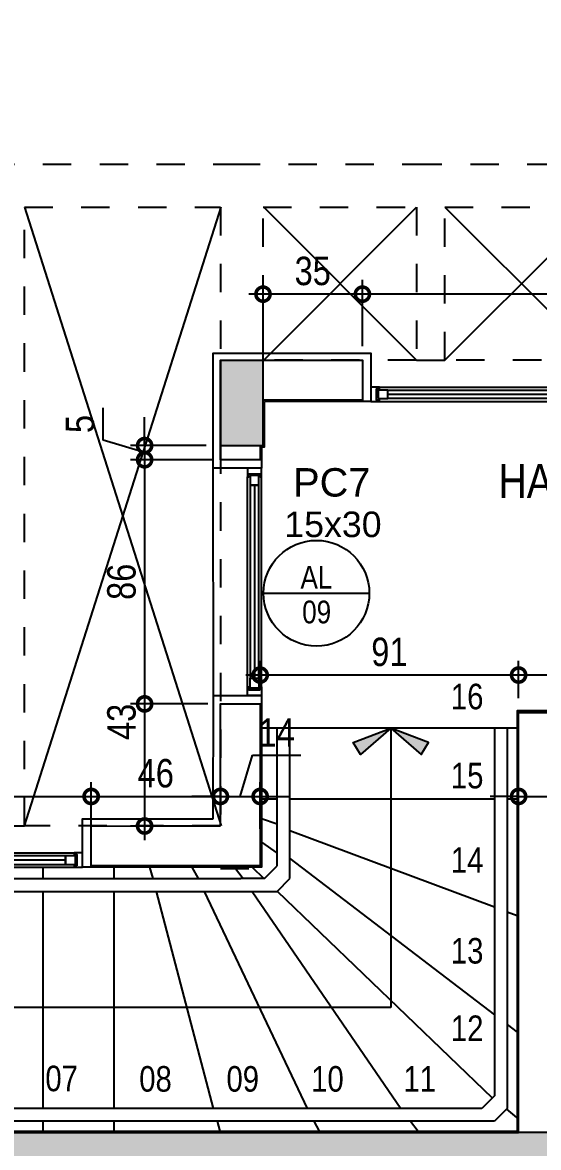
# Model space of a CAD drawing. Header units: metres. Extents: x -40 to 570, y -25 to 184.
# Drawn here: x 113.433 to 115.25, y -3.192 to 0.77 of the extents above; entities that cross this region are included whole.
import ezdxf
from ezdxf.enums import TextEntityAlignment as Align

# ---------------------------------------------------------------- set-up
doc = ezdxf.new("R2010")
doc.units = ezdxf.units.M
doc.linetypes.add('DUPLEX SUPERIOR$0$DASHEDX2', pattern=[1.5, 1, -0.5])
doc.linetypes.add('DUPLEX SUPERIOR$0$ESTILO_TQS_0001', pattern=[1, 0.7, -0.3])
for name, color, linetype in [('ARQ-DIM', 2, 'Continuous'), ('ARQ-SIM', 1, 'Continuous'), ('ARQ-TXT', 2, 'Continuous'), ('DUPLEX SUPERIOR$0$1', 232, 'DUPLEX SUPERIOR$0$DASHEDX2'), ('DUPLEX SUPERIOR$0$12', 232, 'Continuous'), ('DUPLEX SUPERIOR$0$21', 232, 'Continuous'), ('DUPLEX SUPERIOR$0$210', 15, 'DUPLEX SUPERIOR$0$ESTILO_TQS_0001'), ('DUPLEX SUPERIOR$0$4', 2, 'Continuous'), ('DUPLEX SUPERIOR$0$5', 232, 'Continuous'), ('DUPLEX SUPERIOR$0$9', 232, 'Continuous'), ('DUPLEX SUPERIOR$0$ARQ-ALV ACAB', 4, 'Continuous'), ('DUPLEX SUPERIOR$0$ARQ-ALV OSSO', 5, 'Continuous'), ('DUPLEX SUPERIOR$0$ARQ-AUX', 7, 'Continuous'), ('DUPLEX SUPERIOR$0$ARQ-AUX1', 1, 'Continuous'), ('DUPLEX SUPERIOR$0$ARQ-AUX2', 2, 'Continuous'), ('DUPLEX SUPERIOR$0$ARQ-CAX @ 1', 1, 'Continuous'), ('DUPLEX SUPERIOR$0$ARQ-HID', 7, 'Continuous'), ('DUPLEX SUPERIOR$0$ARQ-SIM', 1, 'Continuous')]:
    doc.layers.add(name, color=color, linetype=linetype)
doc.styles.add('Adesa', font='ARIALN.TTF')
doc.styles.add('DUPLEX SUPERIOR$0$Standard', font='arial.ttf')
doc.styles.add('M50', font='ARIALN.TTF', dxfattribs={"height": 0.15})
doc.dimstyles.new('ADESA 1-0050', dxfattribs={"dimtxt": 0.1, "dimasz": 0.1, "dimexe": 0.05, "dimexo": 0.05, "dimgap": 0.03, "dimtad": 1, "dimdec": 1, "dimlfac": 100, "dimzin": 12, "dimtxsty": 'Adesa', "dimblk": 'DOTSMALL', "dimcen": 1, "dimdle": 0.05, "dimclrd": 1, "dimclre": 1, "dimclrt": 256, "dimazin": 3, "dimtm": 1e-09, "dimtfac": 1, "dimtdec": 1, "dimtmove": 1, "dimatfit": 0, "dimldrblk": 'DOTSMALL', "dimfxl": 0.8, "dimtvp": 2, "dimtolj": 1, "dimtzin": 0, "dimarcsym": 0})

# ---------------------------------------------------------------- blocks, each defined once
blk = doc.blocks.new('*U1190')
at = {"color": 0, "linetype": 'ByBlock', "ltscale": 0.5}
for points in [[(0.02, -0.045), (0.02, -0.045), (0.02, -0.045), (0.02, -0.045), (0.02, -0.045), (0.02, -0.045), (0.02, -0.045), (0.02, -0.045), (0.02, -0.045), (0.03, -0.045), (0.03, -0.05), (0, -0.05), (0, 0), (0.03, 0), (0.03, -0.005), (0.02, -0.005), (0.02, -0.045)], [(0.81, -0.045), (0.81, -0.045), (0.81, -0.045), (0.81, -0.045), (0.81, -0.045), (0.81, -0.045), (0.81, -0.045), (0.81, -0.045), (0.81, -0.045), (0.8, -0.045), (0.8, -0.05), (0.83, -0.05), (0.83, 0), (0.8, 0), (0.8, -0.005), (0.81, -0.005), (0.81, -0.045)], [(0.025, -0.01), (0.06, -0.01), (0.06, -0.04), (0.025, -0.04)], [(0.805, -0.01), (0.77, -0.01), (0.77, -0.04), (0.805, -0.04)]]:
    blk.add_lwpolyline(points, close=True, dxfattribs=at)
at = {"color": 8, "linetype": 'ByBlock', "ltscale": 0.5}
for points in [[(0.8, 0), (0.03, 0)], [(0.8, -0.05), (0.03, -0.05)]]:
    blk.add_lwpolyline(points, dxfattribs=at)
at = {"color": 7, "linetype": 'ByBlock', "ltscale": 0.5}
blk.add_lwpolyline([(0.77, -0.01), (0.77, -0.04), (0.06, -0.04), (0.06, -0.01)], close=True, dxfattribs=at)
blk.add_lwpolyline([(0.06, -0.025), (0.77, -0.025)], dxfattribs=at)
blk = doc.blocks.new('*U1071')
at = {"color": 0, "linetype": 'ByBlock', "ltscale": 0.5}
for points in [[(0.02, -0.045), (0.02, -0.045), (0.02, -0.045), (0.02, -0.045), (0.02, -0.045), (0.02, -0.045), (0.02, -0.045), (0.02, -0.045), (0.02, -0.045), (0.03, -0.045), (0.03, -0.05), (0, -0.05), (0, 0), (0.03, 0), (0.03, -0.005), (0.02, -0.005), (0.02, -0.045)], [(0.7799, -0.045), (0.7799, -0.045), (0.7799, -0.045), (0.7799, -0.045), (0.7799, -0.045), (0.7799, -0.045), (0.7799, -0.045), (0.7799, -0.045), (0.7799, -0.045), (0.7699, -0.045), (0.7699, -0.05), (0.7999, -0.05), (0.7999, 0), (0.7699, 0), (0.7699, -0.005), (0.7799, -0.005), (0.7799, -0.045)], [(0.025, -0.01), (0.06, -0.01), (0.06, -0.04), (0.025, -0.04)], [(0.7749, -0.01), (0.7399, -0.01), (0.7399, -0.04), (0.7749, -0.04)]]:
    blk.add_lwpolyline(points, close=True, dxfattribs=at)
at = {"color": 8, "linetype": 'ByBlock', "ltscale": 0.5}
for points in [[(0.7699, 0), (0.03, 0)], [(0.7699, -0.05), (0.03, -0.05)]]:
    blk.add_lwpolyline(points, dxfattribs=at)
at = {"color": 7, "linetype": 'ByBlock', "ltscale": 0.5}
blk.add_lwpolyline([(0.7399, -0.01), (0.7399, -0.04), (0.06, -0.04), (0.06, -0.01)], close=True, dxfattribs=at)
blk.add_lwpolyline([(0.06, -0.025), (0.7399, -0.025)], dxfattribs=at)
blk = doc.blocks.new('DUPLEX SUPERIOR$0$ADESA-IND')
h = blk.add_hatch(color=256)
h.paths.add_polyline_path([(0.1768, 0), (0.3194, 0.1248), (0.3535, 0.0683)])
h.paths.add_polyline_path([(0.1768, 0), (0.0342, 0.1248), (0, 0.0683)])
for points in [[(0.1768, 0), (0.0342, 0.1248), (0, 0.0683)], [(0.1768, 0), (0.3194, 0.1248), (0.3535, 0.0683)]]:
    blk.add_lwpolyline(points, close=True)
blk = doc.blocks.new('DUPLEX SUPERIOR$0$planta duplex inferior tipo 1')
at = {"layer": 'DUPLEX SUPERIOR$0$ARQ-ALV ACAB'}
for points in [[(7.105, 2.4799), (7.105, 2.4049), (7.2749, 2.4049), (7.2749, 2.81), (6.7199, 2.81), (6.7199, 2.64), (7.0949, 2.64)], [(7.105, 2.4799), (7.0949, 2.4799), (7.0949, 2.64)], [(4.4649, 1.575), (4.465, 1.605), (4.635, 1.605), (4.6349, 1.55), (4.6849, 1.55), (4.6849, 1.45), (4.6349, 1.45), (4.6349, 0.0699), (5.2749, 0.0699), (5.2749, 0.3599), (6.055, 0.3599), (6.055, 1.45), (5.3549, 1.45), (5.3549, 1.55), (6.205, 1.55), (6.205, 0.0699)], [(10.9049, 0.09), (9.515, 0.0899), (9.5152, 1.1698), (8.5352, 1.1696), (8.5352, 0.9996), (9.3452, 0.9996), (9.345, 0.0699), (6.205, 0.0699)]]:
    blk.add_lwpolyline(points, dxfattribs=at)
blk.add_lwpolyline([(7.2749, 1.1699), (7.2747, 1.6049), (7.1049, 1.6049), (7.1051, 0.9999), (7.2473, 0.9999), (7.7352, 0.9998), (7.7352, 1.1698)], close=True, dxfattribs=at)
at = {"layer": 'DUPLEX SUPERIOR$0$ARQ-ALV OSSO'}
for p, q in [((6.2, 1.545, 0), (5.3949, 1.545)), ((6.2, 0.0649, 0), (6.2, 1.545, 0))]:
    blk.add_line(p, q, dxfattribs=at)
at = {"layer": 'DUPLEX SUPERIOR$0$ARQ-ALV OSSO', "elevation": 0}
for points in [[(7.1099, 2.4849), (7.1099, 2.4349), (7.2499, 2.4349), (7.2499, 2.785), (7.095, 2.785), (6.7499, 2.785), (6.7499, 2.645), (7.0999, 2.645)], [(9.35, 0.0649), (6.2, 0.0649)]]:
    blk.add_lwpolyline(points, dxfattribs=at)
at = {"layer": 'DUPLEX SUPERIOR$0$ARQ-ALV OSSO'}
blk.add_lwpolyline([(7.2499, 1.1449), (7.2497, 1.5749), (7.1099, 1.5749), (7.1101, 1.0049), (7.2473, 1.0049), (7.7052, 1.0048), (7.7052, 1.1448), (7.2499, 1.1449)], dxfattribs=at)
at = {"layer": 'DUPLEX SUPERIOR$0$ARQ-AUX', "elevation": 0}
blk.add_lwpolyline([(7.2747, 1.6049), (7.2749, 2.4049)], dxfattribs=at)
at = {"layer": 'DUPLEX SUPERIOR$0$ARQ-AUX1', "ltscale": 0.1}
for p, q in [((6.205, 1.4899, 0), (6.24, 1.4899, 0)), ((6.285, 1.4899, 0), (7.005, 1.4899, 0)), ((7.05, 1.4899, 0), (7.1049, 1.4899, 0)), ((6.205, 1.2399, 0), (6.24, 1.2399, 0)), ((6.285, 1.2399, 0), (7.005, 1.2399, 0)), ((7.05, 1.2399, 0), (7.1048, 1.2399, 0))]:
    blk.add_line(p, q, dxfattribs=at)
at = {"layer": 'DUPLEX SUPERIOR$0$ARQ-AUX1', "ltscale": 0.1, "elevation": 0}
for points in [[(7.1049, 1.1713), (7.05, 1.1522)], [(7.005, 1.1293), (6.285, 0.8599)], [(7.1049, 1.0876), (7.05, 1.0494)], [(7.1384, 0.9999), (7.0965, 0.9596)], [(7.625, 0.9996), (7.625, 0.9596)], [(7.0498, 0.9148), (6.2927, 0.1871)], [(7.3075, 0.9146), (6.945, 0.1499)], [(7.625, 0.9146), (7.625, 0.1499)], [(7.875, 0.9146), (7.875, 0.1499)], [(6.24, 0.8427), (6.2049, 0.8293)], [(6.2429, 0.147), (6.2, 0.1125)], [(6.581, 0.1049), (6.5542, 0.0699)], [(6.9211, 0.1049), (6.9026, 0.0699)], [(7.625, 0.1049), (7.625, 0.0699)], [(7.875, 0.1049), (7.875, 0.0699)]]:
    blk.add_lwpolyline(points, dxfattribs=at)
at = {"layer": 'DUPLEX SUPERIOR$0$ARQ-AUX1', "ltscale": 0.1}
for points in [[(7.005, 1.0305), (6.285, 0.48)], [(7.875, 0.9996), (7.875, 0.9596)], [(7.1386, 0.9146), (6.615, 0.1499)], [(7.4764, 0.9146), (7.275, 0.1499)], [(6.24, 0.4456), (6.205, 0.4188)], [(7.2619, 0.1049), (7.2516, 0.0699)]]:
    blk.add_lwpolyline(points, dxfattribs=at)
at = {"layer": 'DUPLEX SUPERIOR$0$ARQ-AUX1'}
for points in [[(7.2, 0.9996), (7.1694, 0.9596)], [(7.35, 0.9996), (7.3288, 0.9596)], [(7.5, 0.9996), (7.4882, 0.9596)]]:
    blk.add_lwpolyline(points, dxfattribs=at)
at = {"layer": 'DUPLEX SUPERIOR$0$ARQ-AUX2', "ltscale": 0.1}
for p, q in [((7.005, 0.9596, 0), (7.005, 1.4899, 0)), ((7.05, 1.0046, 0), (7.05, 1.4899, 0)), ((7.095, 0.9596), (7.05, 1.0046)), ((7.05, 0.9146), (7.005, 0.9596))]:
    blk.add_line(p, q, dxfattribs=at)
at = {"layer": 'DUPLEX SUPERIOR$0$ARQ-AUX2', "ltscale": 0.1, "elevation": 0}
for points in [[(6.24, 1.4899), (6.24, 0.1499), (6.285, 0.1049)], [(6.24, 1.4899), (6.285, 1.4899)], [(6.285, 1.4899), (6.285, 0.1949), (6.33, 0.1499)], [(7.005, 1.4899), (7.05, 1.4899)], [(6.33, 0.1499), (6.64, 0.1499)], [(6.64, 0.1499), (9.345, 0.1499)], [(6.285, 0.1049), (6.6056, 0.1049)], [(6.6056, 0.1049), (9.345, 0.1049)]]:
    blk.add_lwpolyline(points, dxfattribs=at)
at = {"layer": 'DUPLEX SUPERIOR$0$ARQ-AUX2', "ltscale": 0.1}
for points in [[(7.095, 0.9596), (7.1781, 0.9596)], [(9.345, 0.9596), (7.1781, 0.9596)], [(9.345, 0.9146), (7.0502, 0.9146)]]:
    blk.add_lwpolyline(points, dxfattribs=at)
at = {"layer": 'DUPLEX SUPERIOR$0$ARQ-SIM', "ltscale": 0.1}
for points in [[(6.65, 1.4899), (6.65, 0.505)], [(6.65, 0.505), (9.345, 0.505)]]:
    blk.add_lwpolyline(points, dxfattribs=at)
at = {"layer": 'DUPLEX SUPERIOR$0$ARQ-CAX @ 1', "xscale": -1, "rotation": 180}
blk.add_blockref('*U1190', (5.8899, 2.64, 0), dxfattribs=at)
at = {"layer": 'DUPLEX SUPERIOR$0$ARQ-CAX @ 1', "rotation": 270}
blk.add_blockref('*U1071', (7.1549, 2.4049), dxfattribs=at)
at = {"layer": 'DUPLEX SUPERIOR$0$ARQ-CAX @ 1'}
blk.add_blockref('*U1071', (7.7353, 1.0498), dxfattribs=at)
at = {"layer": 'DUPLEX SUPERIOR$0$ARQ-SIM', "xscale": 0.75, "yscale": 0.75, "zscale": 0.125, "rotation": 180}
blk.add_blockref('DUPLEX SUPERIOR$0$ADESA-IND', (6.7826, 1.4899), dxfattribs=at)
blk = doc.blocks.new('DUPLEX SUPERIOR$0$EST-LO-012-BAR-R00')
at = {"layer": 'DUPLEX SUPERIOR$0$4'}
h = blk.add_hatch(color=8, dxfattribs=at)
h.dxf.hatch_style = 1
h.paths.add_polyline_path([(-1094.500883, 35.997145), (-1113.500883, 35.997145), (-1113.500883, -14.002855), (-1094.500883, -14.002855)])
h.paths.add_polyline_path([(-786.000061, 35.997145), (-805.000061, 35.997145), (-805.000061, -14.002855), (-786.000061, -14.002855)])
h.paths.add_polyline_path([(-980.00031, -99.999277), (-993.00031, -99.999277), (-993.00031, -232), (-1239.500379, -232), (-1239.500379, -245), (-980.00031, -245)])
h.paths.add_polyline_path([(-980.00031, -396.003386), (-1239.500379, -396.003386), (-1239.500379, -409.003386), (-993.00031, -409.003386), (-993.00031, -541.004109), (-980.00031, -541.004109)])
h.paths.add_polyline_path([(-1534.999687, -396.002061), (-1547.999687, -396.002061), (-1547.999687, -566.99002), (-1534.999687, -566.99002), (-1534.999687, -458.002855), (-1532.999904, -458.002855), (-1532.999904, -445.003037), (-1534.999687, -445.003037)])
h.paths.add_polyline_path([(-2548.999343, 77.001566), (-2561.999343, 77.001566), (-2561.999343, -195.998214), (-2399.510997, -195.998214), (-2399.510997, -182.998214), (-2548.999343, -182.998214)], flags=17)
h.paths.add_polyline_path([(-2548.999822, -458.004942), (-2399.510997, -458.004942), (-2399.510997, -445.004942), (-2561.999822, -445.004942), (-2561.999822, -718.004952), (-2548.999822, -718.004952)], flags=17)
h.paths.add_polyline_path([(280.995777, -409.003386), (459.996043, -409.003386), (459.996043, -396.003386), (280.995777, -396.003386)])
h.paths.add_polyline_path([(1014.995404, -718.004952), (1027.995404, -718.004952), (1027.995404, -566.99002), (1014.995404, -566.99002)])
h.paths.add_polyline_path([(865.506331, -458.001482), (1012.995404, -458.001482), (1012.995404, -444.99002), (865.506331, -444.99002)])
h.paths.add_polyline_path([(865.506331, -196.001904), (1012.995156, -196.001904), (1012.995156, -183.00198), (865.506331, -183.00198)])
h.paths.add_polyline_path([(1014.995156, -74.001904), (1027.995156, -74.001904), (1027.995156, 77.000887), (1014.995156, 77.000887)])
h.paths.add_polyline_path([(280.995777, -245), (459.996043, -245), (459.996043, -232.000209), (280.995777, -232.000209)])
h.paths.add_polyline_path([(-57.501936, -245), (0, -245), (0, -225.996934), (-57.501936, -225.996934)])
h.paths.add_polyline_path([(-980.00031, -245), (-801.000061, -245), (-801.000061, -232), (-980.00031, -232)])
h.paths.add_polyline_path([(-980.00031, -409.003177), (-801.000061, -409.003177), (-801.000061, -395.999165), (-980.00031, -395.999165)])
h.paths.add_polyline_path([(-1547.999687, -74.000884), (-1534.999687, -74.000884), (-1534.999687, 77.000932), (-1547.999687, 77.000932)])
h.paths.add_polyline_path([(-1532.999687, -196.000349), (-1385.510847, -196.000349), (-1385.510847, -183.000531), (-1532.999687, -183.000531)])
h.paths.add_polyline_path([(-1547.999904, -718.004976), (-1534.999687, -718.004976), (-1534.999687, -566.99002), (-1547.999904, -566.99002)])
h.paths.add_polyline_path([(-1532.999904, -458.002855), (-1385.510832, -458.002855), (-1385.510832, -445.003037), (-1532.999904, -445.003037)])
h.paths.add_polyline_path([(-1548.000663, -396.002061), (-2253.500545, -396.002061), (-2253.500545, -409.001685), (-2008.001965, -409.001685), (-2008.001965, -540.996579), (-1995.001777, -540.996579), (-1995.001777, -409.00183), (-1548.000663, -409.00183)])
h.paths.add_polyline_path([(1245.999783, -327.001694), (1689.007686, -327.001694), (1689.007686, -314.001694), (1245.999783, -314.001694)])
h.paths.add_polyline_path([(-249.004459, -245.001553), (-236.004459, -245.001553), (-236.004459, -0.001553), (-249.004459, -0.001553)])
h.paths.add_polyline_path([(-1548.000446, -245.001325), (-1548.000446, -232.001024), (-1995.001965, -232.001024), (-1995.001965, -100.000624), (-2008.001965, -100.000624), (-2008.001965, -232.001325), (-2253.500545, -232.001325), (-2253.500545, -245.001325)])
h.paths.add_polyline_path([(-3223.007243, -327.001694), (-2779.99934, -327.001694), (-2779.99934, -314.001694), (-3223.007243, -314.001694)])
h.paths.add_polyline_path([(1015.01125, -327.001694), (1155.51125, -327.001694), (1155.51125, -314.001694), (1015.01125, -314.001694)])
h.paths.add_polyline_path([(-2689.510807, -327.001694), (-2549.010807, -327.001694), (-2549.010807, -314.001694), (-2689.510807, -314.001694)])
h.paths.add_polyline_path([(-3223.007243, -72.001699), (-3208.007243, -72.001699), (-3208.007243, -42.001699), (-3223.007243, -42.001699)])
h.paths.add_polyline_path([(-2962.007243, -72.001699), (-2947.007243, -72.001699), (-2947.007243, -42.001699), (-2962.007243, -42.001699)])
h.paths.add_polyline_path([(1413.007686, -72.001699), (1428.007686, -72.001699), (1428.007686, -42.001699), (1413.007686, -42.001699)])
h.paths.add_polyline_path([(1674.007686, -72.001699), (1689.007686, -72.001699), (1689.007686, -42.001699), (1674.007686, -42.001699)])
h.paths.add_polyline_path([(-3223.007243, -599.001687), (-3208.007243, -599.001687), (-3208.007243, -569.001687), (-3223.007243, -569.001687)])
h.paths.add_polyline_path([(-2962.007243, -599.001687), (-2947.007243, -599.001687), (-2947.007243, -569.001687), (-2962.007243, -569.001687)])
h.paths.add_polyline_path([(1413.007686, -599.001687), (1428.007686, -599.001687), (1428.007686, -569.001687), (1413.007686, -569.001687)])
h.paths.add_polyline_path([(1674.007686, -599.001687), (1689.007686, -599.001687), (1689.007686, -569.001687), (1674.007686, -569.001687)])
edge = h.paths.add_edge_path()
edge.add_line((-2399.510997, -445.004942), (-2561.999822, -445.004942))
edge.add_line((-2561.999822, -445.004942), (-2561.999822, -718.004952))
edge.add_line((-2561.999822, -718.004952), (-2548.999822, -718.004952))
edge.add_line((-2548.999822, -718.004952), (-2548.999822, -458.004942))
edge.add_line((-2548.999822, -458.004942), (-2399.510997, -458.004942))
edge.add_line((-2399.510997, -458.004942), (-2399.510997, -445.005172))
edge.add_line((-2561.999343, 77.001566), (-2561.999343, -195.998214))
edge.add_line((-2561.999343, -195.998214), (-2399.510997, -195.998214))
edge.add_line((-2399.510997, -195.998214), (-2399.510997, -182.998214))
edge.add_line((-2399.510997, -182.998214), (-2548.999343, -182.998214))
edge.add_line((-2548.999343, -182.998214), (-2548.999343, 77.001566))
edge.add_line((-2548.999343, 77.001566), (-2561.999822, 77.001566))
h.paths.add_polyline_path([(-1109.165788, -62.830897), (-1109.165788, -3.910365), (-1132.141572, -3.910365), (-1132.141572, -62.830897)], flags=9)
at = {"layer": 'DUPLEX SUPERIOR$0$1'}
for points in [[(1420.507686, 27.015014), (1338.99635, 27.015014)], [(1487.007686, 27.015014), (1420.507686, 27.015014)], [(1551.007686, 27.015014), (1487.007686, 27.015014)], [(1343.99635, 12.015014), (1413.007686, 12.015014)], [(1343.99635, -205.999307), (1343.99635, 12.015014)], [(1413.007686, 12.015014), (1413.007686, -42.001699)], [(1428.007686, 12.015014), (1482.007686, 12.015014)], [(1428.007686, -41.989757), (1428.007686, 12.015014)], [(1482.007686, 12.015014), (1482.007686, -41.989757)], [(1492.007686, 12.015014), (1546.007686, 12.015014)], [(1492.007686, -41.989757), (1492.007686, 12.015014)], [(1482.007686, -41.989757), (1428.007686, -41.989757)], [(1546.007686, -41.989757), (1492.007686, -41.989757)], [(1413.007686, -72.001699), (1413.007686, -205.999307)], [(1413.007686, -205.999307), (1343.99635, -205.999307)]]:
    blk.add_lwpolyline(points, dxfattribs=at)
at = {"layer": 'DUPLEX SUPERIOR$0$21'}
for p, q in [((1343.99635, -205.999307), (1413.281545, 12.015014)), ((1343.99635, 12.015014), (1413.281545, -205.999307)), ((1428.281545, -41.989757), (1482.007686, 12.015014)), ((1428.281545, 12.015014), (1482.007686, -41.989757)), ((1492.007686, -41.989757), (1546.007686, 12.015014)), ((1492.007686, 12.015014), (1546.007686, -41.989757))]:
    blk.add_line(p, q, dxfattribs=at)
at = {"layer": 'DUPLEX SUPERIOR$0$210'}
for p, q in [((1482.007686, -41.989757), (1492.007686, -41.989757)), ((1333.99635, -205.999307), (1343.99635, -205.999307)), ((1413.007686, -220.999307), (1428.007686, -220.999307))]:
    blk.add_line(p, q, dxfattribs=at)
at = {"layer": 'DUPLEX SUPERIOR$0$4', "linetype": 'Continuous'}
for points in [[(1413.007686, -72.001699), (1428.007686, -72.001699), (1428.007686, -42.001699), (1413.007686, -42.001699), (1413.007686, -72.001699)], [(1245.999783, -327.001694), (1689.007686, -327.001694), (1689.007686, -314.001694), (1245.999783, -314.001694), (1245.999783, -327.001694)]]:
    blk.add_lwpolyline(points, dxfattribs=at)
at = {"layer": 'DUPLEX SUPERIOR$0$5', "linetype": 'Continuous'}
for points in [[(1413.007686, -72.001699), (1428.007686, -72.001699), (1428.007686, -42.001699), (1413.007686, -42.001699), (1413.007686, -72.001699)], [(1245.999783, -327.001694), (1689.007686, -327.001694), (1689.007686, -314.001694), (1245.999783, -314.001694), (1245.999783, -327.001694)]]:
    blk.add_lwpolyline(points, dxfattribs=at)
at = {"layer": 'DUPLEX SUPERIOR$0$12', "linetype": 'Continuous', "style": 'DUPLEX SUPERIOR$0$Standard'}
blk.add_text('15x30', height=9, dxfattribs=at).set_placement((1435.507686, -104.251699))
at = {"layer": 'DUPLEX SUPERIOR$0$9', "linetype": 'Continuous', "style": 'DUPLEX SUPERIOR$0$Standard'}
blk.add_text('PC7', height=10, dxfattribs=at).set_placement((1438.631885, -89.97065))
blk = doc.blocks.new('DUPLEX SUPERIOR')
at = {"linetype": 'Continuous', "xscale": 0.01, "yscale": 0.01, "zscale": 0.01}
blk.add_blockref('DUPLEX SUPERIOR$0$EST-LO-012-BAR-R00', (0, 0), dxfattribs=at)
at = {"layer": 'DUPLEX SUPERIOR$0$ARQ-HID', "xscale": -1}
blk.add_blockref('DUPLEX SUPERIOR$0$planta duplex inferior tipo 1', (21.38, -3.2049, 0), dxfattribs=at)
blk = doc.blocks.new('_DotSmall')
at = {"color": 0, "linetype": 'ByBlock', "const_width": 0.5}
blk.add_lwpolyline([(-0.0625, 0, 1), (0.0625, 0, 1)], format="xyb", close=True, dxfattribs=at)
blk = doc.blocks.new('*D596')
at = {"layer": 'ARQ-DIM', "color": 1, "lineweight": -2, "transparency": 16777216}
for p, q in [((114.63, -0.37), (114.63, -0.1368)), ((116.39, -0.37), (116.39, -0.1368)), ((116.44, -0.1868), (114.58, -0.1868))]:
    blk.add_line(p, q, dxfattribs=at)
at = {"layer": 'Defpoints', "color": 0, "transparency": 16777216}
for p in [(114.63, -0.1868), (114.63, -0.42, 0), (116.39, -0.42, 0)]:
    blk.add_point(p, dxfattribs=at)
at = {"layer": 'ARQ-DIM', "color": 1, "lineweight": -2, "transparency": 16777216, "xscale": 0.1, "yscale": 0.1, "zscale": 0.1, "rotation": 180}
blk.add_blockref('_DotSmall', (114.63, -0.1868), dxfattribs=at)
at = {"layer": 'ARQ-DIM', "color": 1, "lineweight": -2, "transparency": 16777216, "xscale": 0.1, "yscale": 0.1, "zscale": 0.1}
blk.add_blockref('_DotSmall', (116.39, -0.1868), dxfattribs=at)
at = {"layer": 'ARQ-DIM', "transparency": 16777216, "insert": (115.51, -0.1057), "char_height": 0.1, "attachment_point": 5, "style": 'Adesa'}
blk.add_mtext('\\A1;176', dxfattribs=at)
blk = doc.blocks.new('*D597')
at = {"layer": 'ARQ-DIM', "color": 1, "lineweight": -2, "transparency": 16777216}
for p, q in [((114.2801, -0.37), (114.2801, -0.1368)), ((114.63, -0.37), (114.63, -0.1368)), ((114.68, -0.1868), (114.2301, -0.1868))]:
    blk.add_line(p, q, dxfattribs=at)
at = {"layer": 'Defpoints', "color": 0, "transparency": 16777216}
for p in [(114.2801, -0.1868), (114.2801, -0.42, 0), (114.63, -0.42, 0)]:
    blk.add_point(p, dxfattribs=at)
at = {"layer": 'ARQ-DIM', "color": 1, "lineweight": -2, "transparency": 16777216, "xscale": 0.1, "yscale": 0.1, "zscale": 0.1, "rotation": 180}
blk.add_blockref('_DotSmall', (114.2801, -0.1868), dxfattribs=at)
at = {"layer": 'ARQ-DIM', "color": 1, "lineweight": -2, "transparency": 16777216, "xscale": 0.1, "yscale": 0.1, "zscale": 0.1}
blk.add_blockref('_DotSmall', (114.63, -0.1868), dxfattribs=at)
at = {"layer": 'ARQ-DIM', "transparency": 16777216, "insert": (114.4551, -0.1057), "char_height": 0.1, "attachment_point": 5, "style": 'Adesa'}
blk.add_mtext('\\A1;35', dxfattribs=at)
blk = doc.blocks.new('*D602')
at = {"layer": 'ARQ-DIM', "color": 1, "lineweight": -2, "transparency": 16777216}
for p, q in [((115.18, -1.6099), (115.18, -1.4784)), ((116.0201, -1.6099), (116.0201, -1.4784)), ((116.0701, -1.5284), (115.13, -1.5284))]:
    blk.add_line(p, q, dxfattribs=at)
at = {"layer": 'Defpoints', "color": 0, "transparency": 16777216}
for p in [(115.18, -1.5284), (115.18, -1.6599, 0), (116.0201, -1.6599)]:
    blk.add_point(p, dxfattribs=at)
at = {"layer": 'ARQ-DIM', "color": 1, "lineweight": -2, "transparency": 16777216, "xscale": 0.1, "yscale": 0.1, "zscale": 0.1, "rotation": 180}
blk.add_blockref('_DotSmall', (115.18, -1.5284), dxfattribs=at)
at = {"layer": 'ARQ-DIM', "color": 1, "lineweight": -2, "transparency": 16777216, "xscale": 0.1, "yscale": 0.1, "zscale": 0.1}
blk.add_blockref('_DotSmall', (116.0201, -1.5284), dxfattribs=at)
at = {"layer": 'ARQ-DIM', "transparency": 16777216, "insert": (115.6, -1.4473), "char_height": 0.1, "attachment_point": 5, "style": 'Adesa'}
blk.add_mtext('\\A1;84', dxfattribs=at)
blk = doc.blocks.new('*D603')
at = {"layer": 'ARQ-DIM', "color": 1, "lineweight": -2, "transparency": 16777216}
for p, q in [((113.7173, -0.7013), (113.7173, -0.587)), ((113.8632, -0.7201), (113.8632, -0.6201)), ((113.8632, -0.7451), (113.7173, -0.7013)), ((114.0801, -0.7201), (113.8132, -0.7201)), ((113.8632, -0.7201), (113.8632, -0.7701)), ((113.8632, -0.7201), (113.8632, -0.7701)), ((114.1001, -0.7701), (113.8132, -0.7701)), ((113.8632, -0.7701), (113.8632, -0.8701))]:
    blk.add_line(p, q, dxfattribs=at)
at = {"layer": 'Defpoints', "color": 0, "transparency": 16777216}
for p in [(114.1301, -0.7201, 0), (113.8632, -0.7701), (114.1501, -0.7701, 0)]:
    blk.add_point(p, dxfattribs=at)
at = {"layer": 'ARQ-DIM', "color": 1, "lineweight": -2, "transparency": 16777216, "xscale": 0.1, "yscale": 0.1, "zscale": 0.1}
for p, rotation in [((113.8632, -0.7201), 270), ((113.8632, -0.7701), 90)]:
    blk.add_blockref('_DotSmall', p, dxfattribs=dict(at, rotation=rotation))
at = {"layer": 'ARQ-DIM', "transparency": 16777216, "insert": (113.6364, -0.6441), "char_height": 0.1, "attachment_point": 5, "rotation": 90, "style": 'Adesa'}
blk.add_mtext('\\A1;5', dxfattribs=at)
blk = doc.blocks.new('*D604')
at = {"layer": 'ARQ-DIM', "color": 1, "lineweight": -2, "transparency": 16777216}
for p, q in [((113.8632, -0.7201), (113.8632, -1.68)), ((114.1001, -0.7701), (113.8132, -0.7701)), ((114.0852, -1.63), (113.8132, -1.63))]:
    blk.add_line(p, q, dxfattribs=at)
at = {"layer": 'Defpoints', "color": 0, "transparency": 16777216}
for p in [(114.1501, -0.7701, 0), (113.8632, -1.63), (114.1352, -1.63, 0)]:
    blk.add_point(p, dxfattribs=at)
at = {"layer": 'ARQ-DIM', "color": 1, "lineweight": -2, "transparency": 16777216, "xscale": 0.1, "yscale": 0.1, "zscale": 0.1}
for p, rotation in [((113.8632, -0.7701), 90), ((113.8632, -1.63), 270)]:
    blk.add_blockref('_DotSmall', p, dxfattribs=dict(at, rotation=rotation))
at = {"layer": 'ARQ-DIM', "transparency": 16777216, "insert": (113.7821, -1.2), "char_height": 0.1, "attachment_point": 5, "rotation": 90, "style": 'Adesa'}
blk.add_mtext('\\A1;86', dxfattribs=at)
blk = doc.blocks.new('*D605')
at = {"layer": 'ARQ-DIM', "color": 1, "lineweight": -2, "transparency": 16777216}
for p, q in [((113.8632, -1.58), (113.8632, -2.1101)), ((114.0852, -1.63), (113.8132, -1.63)), ((114.0801, -2.0601), (113.8132, -2.0601))]:
    blk.add_line(p, q, dxfattribs=at)
at = {"layer": 'Defpoints', "color": 0, "transparency": 16777216}
for p in [(114.1352, -1.63), (113.8632, -2.0601), (114.1301, -2.0601)]:
    blk.add_point(p, dxfattribs=at)
at = {"layer": 'ARQ-DIM', "color": 1, "lineweight": -2, "transparency": 16777216, "xscale": 0.1, "yscale": 0.1, "zscale": 0.1}
for p, rotation in [((113.8632, -1.63), 90), ((113.8632, -2.0601), 270)]:
    blk.add_blockref('_DotSmall', p, dxfattribs=dict(at, rotation=rotation))
at = {"layer": 'ARQ-DIM', "transparency": 16777216, "insert": (113.7821, -1.6933), "char_height": 0.1, "attachment_point": 5, "rotation": 90, "style": 'Adesa'}
blk.add_mtext('\\A1;43', dxfattribs=at)
blk = doc.blocks.new('*D607')
at = {"layer": 'ARQ-DIM', "color": 1, "lineweight": -2, "transparency": 16777216}
for p, q in [((113.6749, -2.0451), (113.6749, -1.9059)), ((114.1301, -2.0101), (114.1301, -1.9059)), ((113.6249, -1.9559), (114.1801, -1.9559))]:
    blk.add_line(p, q, dxfattribs=at)
at = {"layer": 'Defpoints', "color": 0, "transparency": 16777216}
for p in [(114.1301, -1.9559), (114.1301, -2.0601, 0), (113.6749, -2.0951, 0)]:
    blk.add_point(p, dxfattribs=at)
at = {"layer": 'ARQ-DIM', "color": 1, "lineweight": -2, "transparency": 16777216, "xscale": 0.1, "yscale": 0.1, "zscale": 0.1, "rotation": 180}
blk.add_blockref('_DotSmall', (113.6749, -1.9559), dxfattribs=at)
at = {"layer": 'ARQ-DIM', "color": 1, "lineweight": -2, "transparency": 16777216, "xscale": 0.1, "yscale": 0.1, "zscale": 0.1}
blk.add_blockref('_DotSmall', (114.1301, -1.9559), dxfattribs=at)
at = {"layer": 'ARQ-DIM', "transparency": 16777216, "insert": (113.9025, -1.8749), "char_height": 0.1, "attachment_point": 5, "style": 'Adesa'}
blk.add_mtext('\\A1;46', dxfattribs=at)
blk = doc.blocks.new('*D609')
at = {"layer": 'ARQ-DIM', "color": 1, "lineweight": -2, "transparency": 16777216}
for p, q in [((114.2, -1.956), (114.2436, -1.8108)), ((114.2436, -1.8108), (114.4131, -1.8108)), ((114.13, -2.0101), (114.13, -1.906)), ((114.27, -2.0698), (114.27, -1.906)), ((114.13, -1.956), (114.03, -1.956)), ((114.13, -1.956), (114.27, -1.956)), ((114.13, -1.956), (114.27, -1.956)), ((114.27, -1.956), (114.37, -1.956))]:
    blk.add_line(p, q, dxfattribs=at)
at = {"layer": 'Defpoints', "color": 0, "transparency": 16777216}
for p in [(114.27, -1.956), (114.13, -2.0601, 0), (114.27, -2.1198, 0)]:
    blk.add_point(p, dxfattribs=at)
at = {"layer": 'ARQ-DIM', "color": 1, "lineweight": -2, "transparency": 16777216, "xscale": 0.1, "yscale": 0.1, "zscale": 0.1}
blk.add_blockref('_DotSmall', (114.13, -1.956), dxfattribs=at)
at = {"layer": 'ARQ-DIM', "color": 1, "lineweight": -2, "transparency": 16777216, "xscale": 0.1, "yscale": 0.1, "zscale": 0.1, "rotation": 180}
blk.add_blockref('_DotSmall', (114.27, -1.956), dxfattribs=at)
at = {"layer": 'ARQ-DIM', "transparency": 16777216, "insert": (114.3283, -1.7306), "char_height": 0.1, "attachment_point": 5, "style": 'Adesa'}
blk.add_mtext('\\A1;14', dxfattribs=at)
blk = doc.blocks.new('*D610')
at = {"layer": 'ARQ-DIM', "color": 1, "lineweight": -2, "transparency": 16777216}
for p, q in [((115.18, -2.0697), (115.18, -1.9059)), ((115.32, -2.0697), (115.32, -1.9059)), ((115.18, -1.9559), (115.08, -1.9559)), ((115.18, -1.9559), (115.32, -1.9559)), ((115.32, -1.9559), (115.42, -1.9559))]:
    blk.add_line(p, q, dxfattribs=at)
at = {"layer": 'Defpoints', "color": 0, "transparency": 16777216}
for p in [(115.32, -1.9559), (115.18, -2.1197, 0), (115.32, -2.1197)]:
    blk.add_point(p, dxfattribs=at)
at = {"layer": 'ARQ-DIM', "color": 1, "lineweight": -2, "transparency": 16777216, "xscale": 0.1, "yscale": 0.1, "zscale": 0.1}
blk.add_blockref('_DotSmall', (115.18, -1.9559), dxfattribs=at)
at = {"layer": 'ARQ-DIM', "color": 1, "lineweight": -2, "transparency": 16777216, "xscale": 0.1, "yscale": 0.1, "zscale": 0.1, "rotation": 180}
blk.add_blockref('_DotSmall', (115.32, -1.9559), dxfattribs=at)
at = {"layer": 'ARQ-DIM', "transparency": 16777216, "insert": (115.3601, -1.8757), "char_height": 0.1, "attachment_point": 5, "style": 'Adesa'}
blk.add_mtext('\\A1;14', dxfattribs=at)
blk = doc.blocks.new('*D622')
at = {"layer": 'ARQ-DIM', "color": 1, "lineweight": -2, "transparency": 16777216}
for p, q in [((114.27, -1.58), (114.27, -1.4784)), ((115.18, -1.6099), (115.18, -1.4784)), ((115.23, -1.5284), (114.22, -1.5284))]:
    blk.add_line(p, q, dxfattribs=at)
at = {"layer": 'Defpoints', "color": 0, "transparency": 16777216}
for p in [(114.27, -1.5284), (114.27, -1.63), (115.18, -1.6599, 0)]:
    blk.add_point(p, dxfattribs=at)
at = {"layer": 'ARQ-DIM', "color": 1, "lineweight": -2, "transparency": 16777216, "xscale": 0.1, "yscale": 0.1, "zscale": 0.1, "rotation": 180}
blk.add_blockref('_DotSmall', (114.27, -1.5284), dxfattribs=at)
at = {"layer": 'ARQ-DIM', "color": 1, "lineweight": -2, "transparency": 16777216, "xscale": 0.1, "yscale": 0.1, "zscale": 0.1}
blk.add_blockref('_DotSmall', (115.18, -1.5284), dxfattribs=at)
at = {"layer": 'ARQ-DIM', "transparency": 16777216, "insert": (114.725, -1.4473), "char_height": 0.1, "attachment_point": 5, "style": 'Adesa'}
blk.add_mtext('\\A1;91', dxfattribs=at)
blk = doc.blocks.new('*D631')
at = {"layer": 'ARQ-DIM', "color": 1, "lineweight": -2, "transparency": 16777216}
for p, q in [((112.8151, -2.0696), (112.8151, -1.9059)), ((113.6751, -2.0698), (113.6751, -1.9059)), ((112.7651, -1.9559), (113.7251, -1.9559))]:
    blk.add_line(p, q, dxfattribs=at)
at = {"layer": 'Defpoints', "color": 0, "transparency": 16777216}
for p in [(113.6751, -1.9559), (112.8151, -2.1196, 0), (113.6751, -2.1198, 0)]:
    blk.add_point(p, dxfattribs=at)
at = {"layer": 'ARQ-DIM', "color": 1, "lineweight": -2, "transparency": 16777216, "xscale": 0.1, "yscale": 0.1, "zscale": 0.1, "rotation": 180}
blk.add_blockref('_DotSmall', (112.8151, -1.9559), dxfattribs=at)
at = {"layer": 'ARQ-DIM', "color": 1, "lineweight": -2, "transparency": 16777216, "xscale": 0.1, "yscale": 0.1, "zscale": 0.1}
blk.add_blockref('_DotSmall', (113.6751, -1.9559), dxfattribs=at)
at = {"layer": 'ARQ-DIM', "transparency": 16777216, "insert": (113.2451, -1.8749), "char_height": 0.1, "attachment_point": 5, "style": 'Adesa'}
blk.add_mtext('\\A1;86', dxfattribs=at)
blk = doc.blocks.new('TIPO COTA$0$Chamada_planta')
at = {"layer": 'ARQ-SIM'}
blk.add_line((-1.241, 0), (1.241, 0), dxfattribs=at)
blk.add_circle((0, 0), 1.241, dxfattribs=at)
at = {"layer": 'ARQ-SIM', "color": 2, "style": 'Adesa'}
for tag, p in [('NUMERO', (0, 0.234)), ('C.D.', (0, -0.272))]:
    blk.add_attdef(tag, text='', height=0.5, dxfattribs=at).set_placement(p, align=Align.MIDDLE_CENTER)

msp = doc.modelspace()

# ---------------------------------------------------------------- block references
at = {"layer": 'ARQ-DIM'}
msp.add_blockref('DUPLEX SUPERIOR', (100, 0), dxfattribs=at)
at = {"layer": 'ARQ-SIM'}
ref = msp.add_blockref('TIPO COTA$0$Chamada_planta', (114.4682, -1.2402), dxfattribs=dict(at, xscale=0.15, yscale=0.15, zscale=0.15))
ref.add_attrib('NUMERO', 'AL', dxfattribs={"color": 2, "height": 0.08, "style": 'Adesa'}).set_placement((114.4682, -1.1838), align=Align.MIDDLE_CENTER)
ref.add_attrib('C.D.', '09', dxfattribs={"color": 2, "height": 0.08, "style": 'Adesa'}).set_placement((114.469, -1.3063), align=Align.MIDDLE_CENTER)

# ---------------------------------------------------------------- texts
at = {"layer": 'ARQ-TXT', "style": 'M50'}
for s, height, p in [('HALL', 0.12, (115.2814, -0.8451, 0.0226)), ('16', 0.09, (114.9988, -1.604)), ('15', 0.09, (114.9988, -1.8831)), ('14', 0.09, (114.9988, -2.1799)), ('13', 0.09, (114.9988, -2.4995)), ('12', 0.09, (114.9988, -2.7718)), ('07', 0.09, (113.5711, -2.9492)), ('08', 0.09, (113.9016, -2.9507)), ('09', 0.09, (114.2087, -2.9507)), ('10', 0.09, (114.5069, -2.9507)), ('11', 0.09, (114.8316, -2.9507))]:
    msp.add_text(s, height=height, dxfattribs=at).set_placement(p, align=Align.MIDDLE)

# ---------------------------------------------------------------- dimensions: what is measured, and where the dimension line sits
at = {"layer": 'ARQ-DIM'}
for base, p1, p2, angle, picture, middle in [((114.2801, -0.1868, 0), (114.63, -0.42), (114.2801, -0.42), 180, '*D597', (114.4551, -0.1057, 0)), ((114.63, -0.1868, 0), (116.39, -0.42), (114.63, -0.42), 180, '*D596', (115.51, -0.1057, 0)), ((113.8632, -0.7701, 0), (114.1301, -0.7201, 0), (114.1501, -0.7701), 90, '*D603', (113.6364, -0.6713, 0)), ((113.8632, -1.63, 0), (114.1501, -0.7701), (114.1352, -1.63, 0), 90, '*D604', (113.7821, -1.2, 0)), ((114.27, -1.5284, 0), (115.18, -1.6599), (114.27, -1.63, 0), 180, '*D622', (114.725, -1.4473, 0)), ((115.18, -1.5284, 0), (116.0201, -1.6599, 0), (115.18, -1.6599), 180, '*D602', (115.6, -1.4473, 0)), ((114.27, -1.956), (114.13, -2.0601, 0), (114.27, -2.1198, 0), 180, '*D609', (114.2736, -1.7306)), ((113.6751, -1.9559, 0), (112.8151, -2.1196, 0), (113.6751, -2.1198, 0), 180, '*D631', (113.2451, -1.8749, 0))]:
    dim = msp.add_linear_dim(base=base, p1=p1, p2=p2, angle=angle, dimstyle='ADESA 1-0050', dxfattribs=at)
    dim.commit()
    dim.dimension.update_dxf_attribs({"geometry": picture, "text_midpoint": middle})
for base, p1, p2, angle, picture, middle in [((113.8632, -2.0601, 0), (114.1352, -1.63, 0), (114.1301, -2.0601, 0), 90, '*D605', (113.8632, -1.6933, 0)), ((115.32, -1.9559, 0), (115.18, -2.1197, 0), (115.32, -2.1197, 0), 180, '*D610', (115.3601, -1.9559, 0))]:
    dim = msp.add_linear_dim(base=base, p1=p1, p2=p2, angle=angle, dimstyle='ADESA 1-0050', dxfattribs=at)
    dim.commit()
    dim.dimension.update_dxf_attribs({"geometry": picture, "text_midpoint": middle, "dimtype": 160})
dim = msp.add_linear_dim(base=(114.1301, -1.9559), p1=(113.6749, -2.0951, 0), p2=(114.1301, -2.0601, 0), angle=180, dimstyle='ADESA 1-0050', override={"dimdec": 0}, dxfattribs=at)
dim.commit()
dim.dimension.update_dxf_attribs({"geometry": '*D607', "text_midpoint": (113.9025, -1.8749)})

doc.saveas('drawing.dxf')
